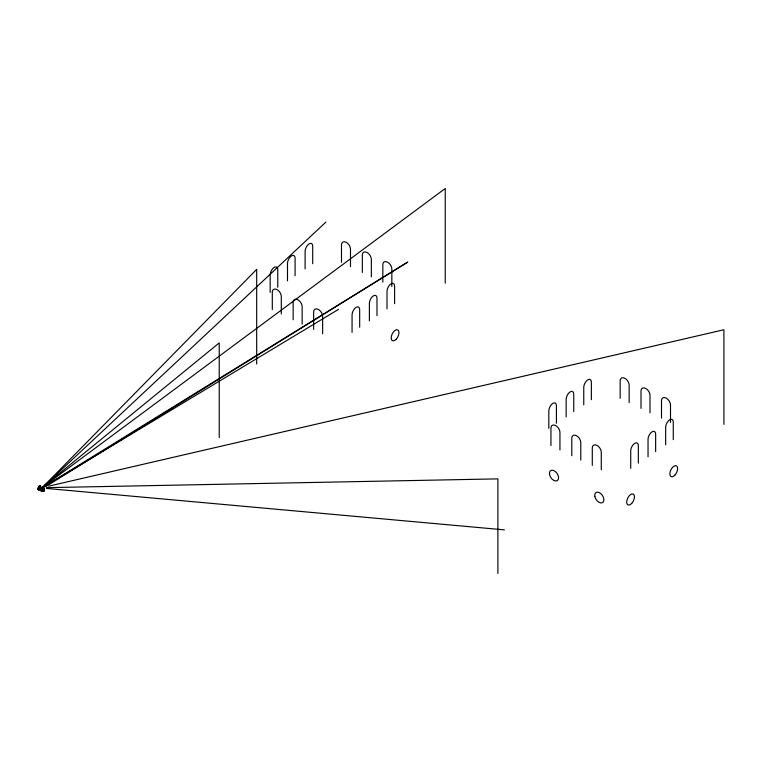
<?xml version="1.0" encoding="UTF-8"?>
<svg xmlns="http://www.w3.org/2000/svg" width="762" height="762" viewBox="0 0 762 762"><rect width="100%" height="100%" fill="white"/><g stroke="black" fill="none" stroke-linecap="round" stroke-linejoin="round"><path stroke-width="1.14" d="M42.901 487.871L41.948 491.023L38.1 489.442L38.643 487.261M41.948 491.023L44.139 490.928C44.577 487.699 42.043 490.09 44.139 490.433C44.977 488.68 42.805 490.709 43.653 488.728M41.672 488.518L41.615 488.423M43.958 488.871C41.453 484.765 45.672 487.785 43.272 487.756M38.7 488.013L38.1 488.013M41.672 489.233L41.072 489.233L41.396 491.042L41.615 489.375M38.338 489.537L38.748 486.547L39.491 485.946L39.614 488.166L41.796 488.966L41.719 487.766L42.462 487.166L43.177 490.433C44.71 489.423 43.91 488.823 44.139 490.928M38.5 488.69L38.586 487.69M40.3 485.594L40.5 485.775M38.395 487.347L38.71 486.699L39.367 486.985L39.367 486.042L40.3 486.537M39.053 486.289L38.748 487.49L39.186 486.718M42.434 490.633L42.596 489.652M43.177 490.938L43.339 489.956M39.176 489.642L39.805 486.213M44.034 485.832L256.689 269.367L256.689 363.998M44.729 485.356L325.898 222.085M43.663 486.289L219.227 342.91L219.227 437.54M39.024 486.842L38.491 487.49M38.433 488.099L39.186 487.28L41.796 488.652M40.881 488.252L40.453 486.251L39.614 486.899L38.748 486.547L39.491 485.946L40.243 486.394L40.681 488.413M40.415 486.708L40.557 485.508L40.357 486.499M38.976 489.804L38.976 488.375L40.881 486.823M38.1 489.442L38.481 488.899M41.072 489.233L43.424 487.47L43.863 489.471M41.367 489.09L42.158 488.499L42.034 487.509M43.424 487.47L42.596 488.118L41.719 487.766L42.462 487.166L43.329 487.718M43.215 488.566L43.863 488.042M45.92 484.746L445.237 188.5L445.237 283.131M45.549 486.708L407.794 262.042L45.549 485.756M44.853 486.232L338.585 309.324M48.711 486.156L723.9 329.746L723.9 424.377M40.424 485.527L40.5 486.718M38.614 489.795L38.491 487.213L38.252 489.747M41.596 491.023L41.462 488.385L41.224 490.966M46.444 487.651L497.891 478.869L497.891 573.5M46.511 488.442L504.415 529.876M43.386 487.928L43.491 486.737L43.272 487.861M43.339 490.147L43.653 491.023M43.215 487.613L42.339 487.261L42.339 488.204L39.929 487.204L41.291 488.09M43.339 489.375L41.719 488.709L42.339 488.204M39.614 488.166L41.719 489.033L41.272 489.756L39.176 488.899M42.434 489.928L43.177 490.242M38.71 486.699L39.367 486.985M43.653 490.204L43.653 489.118L44.158 489.414M43.958 489.652L44.425 490.69M43.653 489.118L44.158 489.604M39.805 486.775L40.243 487.347M41.51 489.023L41.948 489.595M38.538 487.804L38.976 488.375M673.265 439.617L673.265 422.158A5.886 3.105 -64 0 0 669.465 419.948A5.886 3.105 -64 0 0 665.655 427.349L665.655 444.808M670.503 422.491L670.503 405.022A5.886 3.677 55.7 0 0 665.998 398.021A5.886 3.677 55.7 0 0 661.502 400.631L661.502 418.1M655.644 451.637L655.644 434.169A5.886 3.105 -64 0 0 651.843 431.959A5.886 3.105 -64 0 0 648.043 439.369L648.043 456.829M649.996 412.804L649.996 395.345A5.886 3.677 55.7 0 0 645.5 388.334A5.886 3.677 55.7 0 0 641.004 390.954L641.004 408.413M638.327 463.153L638.327 445.684A5.886 3.105 -64 0 0 634.517 443.474A5.886 3.105 -64 0 0 630.717 450.885L630.717 468.344M629.155 402.65L629.155 385.191A5.886 3.677 55.7 0 0 624.659 378.19A5.886 3.677 55.7 0 0 620.163 380.8L620.163 398.269M601.285 469.773L601.285 452.304A5.886 3.677 55.7 0 0 596.789 445.303A5.886 3.677 55.7 0 0 592.293 447.923L592.293 465.382M591.36 399.659L591.36 382.2A5.886 3.105 -64 0 0 587.559 379.981A5.886 3.105 -64 0 0 583.759 387.391L583.759 404.851M580.787 460.086L580.787 442.627A5.886 3.677 55.7 0 0 576.291 435.626A5.886 3.677 55.7 0 0 571.795 438.236L571.795 455.705M573.748 411.68L573.748 394.211A5.886 3.105 -64 0 0 569.947 392.001A5.886 3.105 -64 0 0 566.147 399.402L566.147 416.871M559.946 449.942L559.946 432.473A5.886 3.677 55.7 0 0 555.45 425.472A5.886 3.677 55.7 0 0 550.945 428.082L550.945 445.551M556.422 423.196L556.422 405.727A5.886 3.105 -64 0 0 552.621 403.517A5.886 3.105 -64 0 0 548.821 410.928L548.821 428.387M394.611 303.657L394.611 286.188A5.886 3.105 -64 0 0 390.811 283.978A5.886 3.105 -64 0 0 387.01 291.389L387.01 308.848M391.839 286.531L391.839 269.072A5.886 3.677 55.7 0 0 387.344 262.061A5.886 3.677 55.7 0 0 382.838 264.681L382.838 282.14M376.99 315.678L376.99 298.209A5.886 3.105 -64 0 0 373.19 295.999A5.886 3.105 -64 0 0 369.389 303.4L369.389 320.869M371.342 276.854L371.342 259.385A5.886 3.677 55.7 0 0 366.836 252.384A5.886 3.677 55.7 0 0 362.341 254.994L362.341 272.463M359.674 327.193L359.674 309.724A5.886 3.105 -64 0 0 355.873 307.515A5.886 3.105 -64 0 0 352.063 314.916L352.063 332.384M350.491 266.7L350.491 249.231A5.886 3.677 55.7 0 0 345.996 242.23A5.886 3.677 55.7 0 0 341.5 244.84L341.5 262.309M322.64 333.804L322.64 316.344A5.886 3.677 55.7 0 0 318.145 309.334A5.886 3.677 55.7 0 0 313.649 311.953L313.649 329.413M312.706 263.7L312.706 246.231A5.886 3.105 -64 0 0 308.905 244.021A5.886 3.105 -64 0 0 305.105 251.431L305.105 268.891M302.143 324.126L302.143 306.657A5.886 3.677 55.7 0 0 297.647 299.657A5.886 3.677 55.7 0 0 293.151 302.266L293.151 319.735M295.094 275.711L295.094 258.251A5.886 3.105 -64 0 0 291.294 256.042A5.886 3.105 -64 0 0 287.493 263.442L287.493 280.911M281.302 313.973L281.302 296.504A5.886 3.677 55.7 0 0 276.797 289.503A5.886 3.677 55.7 0 0 272.301 292.122L272.301 309.582M277.768 287.236L277.768 269.767A5.886 3.105 -64 0 0 273.968 267.557A5.886 3.105 -64 0 0 270.167 274.958L270.167 292.427M42.777 487.442L42.777 487.994M42.139 489.442L42.139 490.871M41.462 488.385L41.396 491.042M38.491 487.213L38.424 489.814M396.23 339.204A6.029 3.181 -64 0 0 397.735 329.87A6.029 3.181 -64 0 0 391.287 336.775A6.029 3.181 -64 0 0 396.23 339.204M631.727 503.415A6.029 3.181 -64 0 0 633.232 494.071A6.029 3.181 -64 0 0 626.783 500.977A6.029 3.181 -64 0 0 631.727 503.415M674.884 475.164A6.029 3.181 -64 0 0 676.399 465.82A6.029 3.181 -64 0 0 669.95 472.726A6.029 3.181 -64 0 0 674.884 475.164M549.507 474.497A6.029 3.762 55.7 0 0 557.127 480.717A6.029 3.762 55.7 0 0 555.346 471.535A6.029 3.762 55.7 0 0 549.507 474.497M594.817 496.462A6.029 3.762 55.7 0 0 602.447 502.682A6.029 3.762 55.7 0 0 600.666 493.5A6.029 3.762 55.7 0 0 594.817 496.462"/></g></svg>
